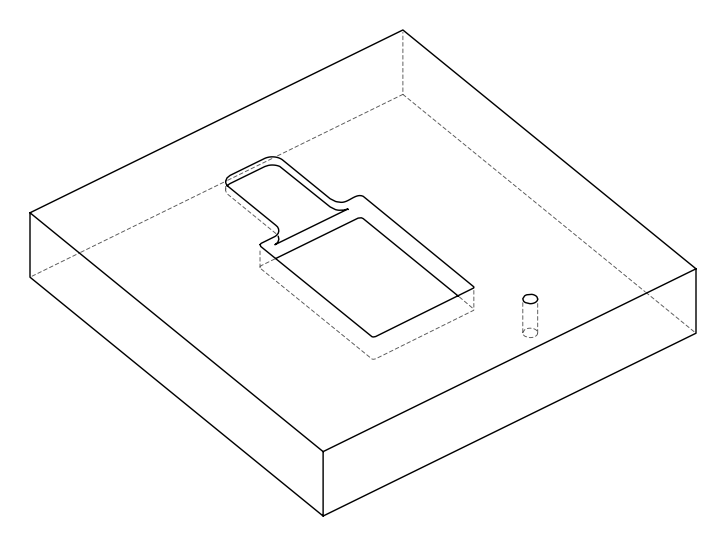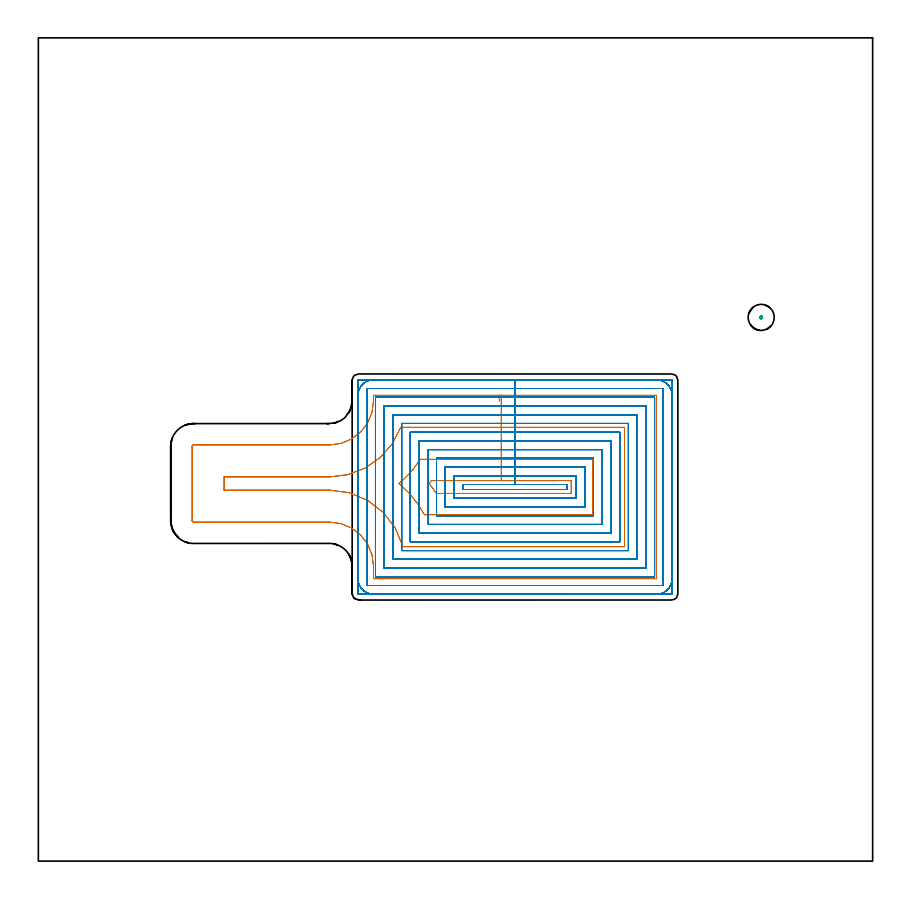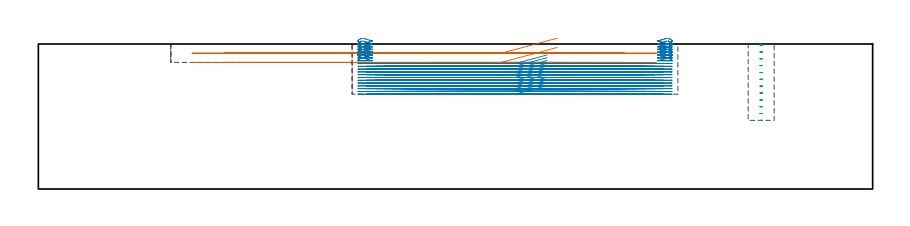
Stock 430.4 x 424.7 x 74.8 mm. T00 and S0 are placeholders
(PLAN: 3 operations, 2 tool changes, 114.3 min)
(1 MILL_OPEN_POCKET | POCKET_OPEN | UGT0201_105 | Follow Part, ap 5.5, ae 75% | 6.66 min | 240056 mm3)
(2 MILL_RECTANGULAR_POCKET | POCKET_RECTANGULAR_STRAIGHT | NXT0201_008 | Follow Part, ap 1.5, ae 75% | 107.32 min | 322097 mm3)
(3 MILL_BLIND_HOLE_FROM_SOLID_MATERIAL | STEP1POCKET | UGT0201_130 | Spiral | 0.33 min | 5590 mm3)
(TOOL UGT0201_105 | End Mill 22 mm | D22 FL25 Z2)
(TOOL NXT0201_008 | ENDMILL 6mm [2P460-0600-NA 1630] | D6 FL26 Z6)
(TOOL UGT0201_130 | Carbide End Mill 12.0 | D12 FL15 Z4)
(OP 1 MILL_OPEN_POCKET)
G17 G21 G94 G90
T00 M6
G54
G17 G0 G90 X267.74 Y196.3 S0 M3
G43 Z84.8 H0
Z77.8
G94 G1 X238.816 Z70.05 F250.
X202.733 F500.
G2 X201.524 Y194.8 R66.7
X205.36 Y189.7 R66.7
G1 X274.9
Y196.3
X238.816
Y207.3
X197.067
G2 X186.085 Y194.8 R55.7
X199.192 Y178.7 R55.7
G1 X285.9
Y207.3
X238.816
Y223.8
X186.965
G2 X150.2 Y198.2 R39.2
G1 X95.8
Y191.4
X150.2
G2 X188.103 Y162.2 R39.2
G1 X302.4
Y223.8
X238.816
Y240.3
X172.9
Y237.4
G2 X150.2 Y214.7 R22.7
G1 X80.
G3 X79.3 Y214. R0.7
G1 Y175.6
G3 X80. Y174.9 R0.7
G1 X150.2
G2 X172.9 Y152.2 R22.7
G1 Y145.7
X318.9
Y240.3
X238.816
X237.816
Y237.3 F250.
G0 X267.74 Y196.3 Z73.05
G1 X238.816 Z65.3
X202.733 F500.
G2 X201.524 Y194.8 R66.7
X205.36 Y189.7 R66.7
G1 X274.9
Y196.3
X238.816
Y207.3
X197.067
G2 X186.085 Y194.8 R55.7
X199.192 Y178.7 R55.7
G1 X285.9
Y207.3
X238.816
Y223.8
X186.965
G2 X150.2 Y198.2 R39.2
G1 X95.8
Y191.4
X150.2
G2 X188.103 Y162.2 R39.2
G1 X302.4
Y223.8
X238.816
Y240.3
X172.9
Y237.4
G2 X150.2 Y214.7 R22.7
G1 X80.
G3 X79.3 Y214. R0.7
G1 Y175.6
G3 X80. Y174.9 R0.7
G1 X150.2
G2 X172.9 Y152.2 R22.7
G1 Y145.7
X318.9
Y240.3
X238.816
X237.816
Y237.3 F250.
G0 Z84.8
M5
M2
(OP 2 MILL_RECTANGULAR_POCKET)
G17 G21 G94 G90
T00 M6
G54
G17 G0 G90 X324.877 Y140.39 S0 M3
G43 Z84.8 H1
Z77.8
G94 G1 X324.941 Y140.456 Z77.775 F250.
X325.006 Y140.533 Z77.748
X325.526 Y141.222 Z77.517
X325.75 Y141.555 Z77.41
X326.168 Y142.342 Z77.171
X326.496 Y143.17 Z76.932
X326.73 Y144.03 Z76.693
X326.795 Y144.426 Z76.586
X326.863 Y144.959 Z76.442
X326.87 Y145.084 Z76.408
X326.9 Y145.082 Z76.4
X326.87 Y145.084 Z76.392
X326.863 Y144.956 Z76.358
X326.795 Y144.426 Z76.215
X326.73 Y144.03 Z76.107
X326.496 Y143.17 Z75.868
X326.168 Y142.342 Z75.63
X325.75 Y141.555 Z75.391
X325.526 Y141.222 Z75.283
X325.006 Y140.533 Z75.052
X324.941 Y140.456 Z75.025
X324.431 Y139.921 Z74.827
X324.32 Y139.817 Z74.786
X323.695 Y139.297 Z74.569
X322.998 Y138.831 Z74.344
X322.654 Y138.626 Z74.236
X321.729 Y138.209 Z73.965
X320.966 Y137.964 Z73.75
X319.965 Y137.764 Z73.476
X319.566 Y137.73 Z73.369
X319.568 Y137.7 Z73.361
X326.6 F500.
G3 X326.9 Y138. R0.3
G1 Y145.082
G0 X324.88 Y140.392 Z76.361
G1 X324.941 Y140.456 Z76.337 F250.
X325.006 Y140.533 Z76.31
X325.533 Y141.233 Z76.076
X325.919 Y141.869 Z75.876
X326.223 Y142.489 Z75.691
X326.501 Y143.217 Z75.482
X326.626 Y143.614 Z75.371
X326.835 Y144.673 Z75.081
X326.87 Y145.088 Z74.97
X326.9 Y145.086 Z74.962
X326.87 Y145.088 Z74.954
X326.835 Y144.673 Z74.842
X326.626 Y143.614 Z74.553
X326.443 Y143.047 Z74.393
X326.138 Y142.302 Z74.177
X325.89 Y141.816 Z74.031
X325.526 Y141.222 Z73.845
X325.006 Y140.533 Z73.613
X324.941 Y140.456 Z73.586
X324.431 Y139.921 Z73.388
X324.32 Y139.817 Z73.348
X323.695 Y139.297 Z73.13
X322.998 Y138.831 Z72.905
X322.654 Y138.626 Z72.798
X321.793 Y138.233 Z72.544
X320.893 Y137.945 Z72.291
X319.965 Y137.764 Z72.038
X319.566 Y137.73 Z71.93
X319.568 Y137.7 Z71.922
X326.6 F500.
G3 X326.9 Y138. R0.3
G1 Y145.086
G0 X324.88 Y140.392 Z74.922
G1 X324.941 Y140.456 Z74.898 F250.
X325.006 Y140.533 Z74.871
X325.53 Y141.226 Z74.639
X325.915 Y141.86 Z74.44
X326.22 Y142.483 Z74.254
X326.495 Y143.199 Z74.049
X326.621 Y143.595 Z73.937
X326.835 Y144.673 Z73.643
X326.87 Y145.088 Z73.531
X326.9 Y145.086 Z73.523
X326.87 Y145.088 Z73.515
X326.835 Y144.673 Z73.403
X326.621 Y143.595 Z73.109
X326.445 Y143.053 Z72.956
X326.142 Y142.309 Z72.741
X325.894 Y141.822 Z72.594
X325.53 Y141.226 Z72.407
X325.006 Y140.533 Z72.174
X324.941 Y140.456 Z72.148
X324.431 Y139.921 Z71.949
X324.32 Y139.817 Z71.909
X323.695 Y139.297 Z71.691
X322.998 Y138.831 Z71.466
X322.654 Y138.626 Z71.359
X321.793 Y138.233 Z71.105
X320.893 Y137.945 Z70.852
X319.965 Y137.764 Z70.599
X319.566 Y137.73 Z70.491
X319.568 Y137.7 Z70.483
X326.6 F500.
G3 X326.9 Y138. R0.3
G1 Y145.086
G0 X324.807 Y140.316 Z73.483
G1 X324.942 Y140.457 Z73.431 F250.
X325.002 Y140.528 Z73.406
X325.53 Y141.227 Z73.171
X325.754 Y141.56 Z73.064
X326.243 Y142.509 Z72.778
X326.602 Y143.515 Z72.492
X326.825 Y144.559 Z72.205
X326.87 Y145.033 Z72.078
X326.9 Y145.03 Z72.07
X326.87 Y145.033 Z72.062
X326.825 Y144.559 Z71.934
X326.602 Y143.515 Z71.648
X326.243 Y142.509 Z71.362
X325.754 Y141.56 Z71.076
X325.53 Y141.227 Z70.968
X325.002 Y140.528 Z70.734
X324.942 Y140.457 Z70.709
X324.425 Y139.915 Z70.508
X324.32 Y139.817 Z70.47
X323.693 Y139.297 Z70.252
X323.208 Y138.971 Z70.095
X323. Y138.832 Z70.028
X322.656 Y138.627 Z69.92
X321.898 Y138.275 Z69.697
X321.108 Y138.003 Z69.473
X320.294 Y137.815 Z69.249
X319.566 Y137.73 Z69.052
X319.568 Y137.7 Z69.044
X326.6 F500.
G3 X326.9 Y138. R0.3
G1 Y145.03
G0 X324.807 Y140.316 Z72.044
G1 X324.942 Y140.457 Z71.992 F250.
X325.002 Y140.528 Z71.967
X325.53 Y141.227 Z71.733
X325.754 Y141.56 Z71.625
X326.242 Y142.507 Z71.339
X326.601 Y143.511 Z71.054
X326.825 Y144.553 Z70.768
X326.87 Y145.033 Z70.639
X326.9 Y145.03 Z70.631
X326.87 Y145.033 Z70.623
X326.825 Y144.553 Z70.494
X326.601 Y143.511 Z70.208
X326.242 Y142.507 Z69.923
X325.754 Y141.56 Z69.637
X325.53 Y141.227 Z69.53
X325.002 Y140.528 Z69.295
X324.942 Y140.457 Z69.27
X324.425 Y139.915 Z69.069
X324.32 Y139.817 Z69.031
X323.693 Y139.297 Z68.813
X323. Y138.832 Z68.589
X322.656 Y138.627 Z68.482
X321.899 Y138.275 Z68.258
X321.11 Y138.004 Z68.034
X320.297 Y137.815 Z67.811
X319.566 Y137.73 Z67.614
X319.568 Y137.7 Z67.605
X326.6 F500.
G3 X326.9 Y138. R0.3
G1 Y145.03
G0 X324.808 Y140.316 Z70.605
G1 X324.941 Y140.456 Z70.554 F250.
X325.006 Y140.533 Z70.527
X325.526 Y141.221 Z70.296
X325.75 Y141.554 Z70.188
X326.251 Y142.528 Z69.895
X326.615 Y143.561 Z69.601
X326.836 Y144.633 Z69.308
X326.87 Y145.033 Z69.2
X326.9 Y145.031 Z69.192
X326.87 Y145.033 Z69.184
X326.836 Y144.633 Z69.077
X326.615 Y143.561 Z68.783
X326.251 Y142.528 Z68.49
X325.75 Y141.554 Z68.197
X325.526 Y141.221 Z68.089
X325.006 Y140.533 Z67.858
X324.941 Y140.456 Z67.831
X324.431 Y139.921 Z67.633
X324.32 Y139.817 Z67.592
X323.695 Y139.297 Z67.374
X322.998 Y138.831 Z67.149
X322.654 Y138.626 Z67.042
X321.793 Y138.233 Z66.789
X320.893 Y137.945 Z66.535
X319.965 Y137.764 Z66.282
X319.566 Y137.73 Z66.175
X319.568 Y137.7 Z66.167
X326.6 F500.
G3 X326.9 Y138. R0.3
G1 Y145.031
G0 Z84.8
X324.235 Y246.254
Z77.8
G1 X324.023 Y246.455 Z77.721 F250.
X323.703 Y246.697 Z77.614
X322.904 Y247.225 Z77.357
X322.175 Y247.598 Z77.138
X321.923 Y247.699 Z77.065
X321.541 Y247.852 Z76.955
X320.786 Y248.073 Z76.744
X320.014 Y248.223 Z76.533
X319.533 Y248.27 Z76.404
X319.536 Y248.3 Z76.396
X319.533 Y248.27 Z76.388
X320.014 Y248.223 Z76.258
X320.786 Y248.073 Z76.048
X321.541 Y247.852 Z75.837
X321.923 Y247.699 Z75.727
X322.175 Y247.598 Z75.654
X322.988 Y247.176 Z75.408
X323.703 Y246.697 Z75.178
X324.023 Y246.455 Z75.07
X324.742 Y245.773 Z74.805
X325.373 Y245.008 Z74.539
X325.904 Y244.172 Z74.273
X326.329 Y243.276 Z74.008
X326.641 Y242.336 Z73.742
X326.836 Y241.364 Z73.477
X326.87 Y240.964 Z73.369
X326.9 Y240.966 Z73.361
Y248. F500.
G3 X326.6 Y248.3 R0.3
G1 X319.536
G0 X324.236 Y246.253 Z76.361
G1 X324.023 Y246.455 Z76.282 F250.
X323.703 Y246.697 Z76.175
X322.988 Y247.176 Z75.944
X322.904 Y247.225 Z75.918
X322.42 Y247.482 Z75.771
X322.048 Y247.659 Z75.661
X321.014 Y248.014 Z75.368
X319.943 Y248.234 Z75.075
X319.533 Y248.27 Z74.965
X319.536 Y248.3 Z74.957
X319.533 Y248.27 Z74.949
X319.943 Y248.234 Z74.838
X321.014 Y248.014 Z74.546
X322.048 Y247.659 Z74.253
X322.42 Y247.482 Z74.142
X322.904 Y247.225 Z73.996
X322.988 Y247.176 Z73.969
X323.703 Y246.697 Z73.739
X324.023 Y246.455 Z73.631
X324.732 Y245.784 Z73.37
X325.355 Y245.032 Z73.108
X325.883 Y244.21 Z72.846
X326.307 Y243.331 Z72.585
X326.622 Y242.407 Z72.323
X326.823 Y241.451 Z72.061
X326.87 Y240.964 Z71.93
X326.9 Y240.966 Z71.922
Y248. F500.
G3 X326.6 Y248.3 R0.3
G1 X319.536
G0 X324.243 Y246.262 Z74.922
G1 X324.023 Y246.455 Z74.844 F250.
X323.703 Y246.697 Z74.736
X322.988 Y247.176 Z74.506
X322.904 Y247.225 Z74.479
X322.42 Y247.482 Z74.333
X322.048 Y247.659 Z74.222
X321.014 Y248.014 Z73.929
X319.943 Y248.234 Z73.636
X319.533 Y248.27 Z73.526
X319.536 Y248.3 Z73.518
X319.533 Y248.27 Z73.51
X319.943 Y248.234 Z73.4
X321.014 Y248.014 Z73.107
X322.048 Y247.659 Z72.814
X322.42 Y247.482 Z72.704
X322.904 Y247.225 Z72.557
X322.988 Y247.176 Z72.531
X323.703 Y246.697 Z72.3
X324.023 Y246.455 Z72.193
X324.278 Y246.232 Z72.102
X324.561 Y245.947 Z71.994
X324.844 Y245.662 Z71.887
X325.44 Y244.914 Z71.63
X325.943 Y244.101 Z71.374
X326.346 Y243.234 Z71.118
X326.644 Y242.325 Z70.862
X326.836 Y241.364 Z70.599
X326.87 Y240.964 Z70.491
X326.9 Y240.966 Z70.483
Y248. F500.
G3 X326.6 Y248.3 R0.3
G1 X319.536
G0 X324.236 Y246.253 Z73.483
G1 X324.023 Y246.455 Z73.405 F250.
X323.703 Y246.697 Z73.297
X322.988 Y247.176 Z73.066
X322.909 Y247.222 Z73.042
X322.403 Y247.49 Z72.889
X322.031 Y247.666 Z72.778
X321.005 Y248.017 Z72.488
X319.943 Y248.234 Z72.197
X319.533 Y248.27 Z72.087
X319.536 Y248.3 Z72.079
X319.533 Y248.27 Z72.071
X319.943 Y248.234 Z71.961
X321.005 Y248.017 Z71.67
X322.031 Y247.666 Z71.38
X322.419 Y247.482 Z71.265
X322.909 Y247.222 Z71.116
X322.988 Y247.176 Z71.092
X323.703 Y246.697 Z70.861
X324.023 Y246.455 Z70.754
X324.738 Y245.777 Z70.489
X325.366 Y245.017 Z70.225
X325.896 Y244.186 Z69.961
X326.321 Y243.297 Z69.697
X326.634 Y242.363 Z69.433
X326.831 Y241.397 Z69.169
X326.87 Y240.964 Z69.052
X326.9 Y240.966 Z69.044
Y248. F500.
G3 X326.6 Y248.3 R0.3
G1 X319.536
G0 X324.239 Y246.255 Z72.044
G1 X323.941 Y246.517 Z71.938 F250.
X323.703 Y246.697 Z71.858
X322.909 Y247.222 Z71.603
X322.403 Y247.49 Z71.45
X322.031 Y247.666 Z71.339
X321.005 Y248.017 Z71.049
X319.943 Y248.234 Z70.758
X319.533 Y248.27 Z70.648
X319.536 Y248.3 Z70.64
X319.533 Y248.27 Z70.632
X319.943 Y248.234 Z70.522
X321.005 Y248.017 Z70.231
X322.031 Y247.666 Z69.941
X322.419 Y247.482 Z69.826
X322.909 Y247.222 Z69.677
X322.988 Y247.176 Z69.653
X323.29 Y246.974 Z69.555
X323.703 Y246.697 Z69.422
X323.941 Y246.517 Z69.342
X324.467 Y246.054 Z69.154
X325.199 Y245.239 Z68.861
X325.813 Y244.332 Z68.567
X326.299 Y243.351 Z68.274
X326.647 Y242.313 Z67.981
X326.836 Y241.364 Z67.721
X326.87 Y240.964 Z67.614
X326.9 Y240.966 Z67.605
Y248. F500.
G3 X326.6 Y248.3 R0.3
G1 X319.536
G0 X324.235 Y246.251 Z70.605
G1 X324.023 Y246.455 Z70.526 F250.
X323.703 Y246.697 Z70.419
X322.988 Y247.176 Z70.188
X322.904 Y247.225 Z70.162
X322.42 Y247.482 Z70.016
X322.048 Y247.659 Z69.905
X321.014 Y248.014 Z69.612
X319.943 Y248.234 Z69.319
X319.533 Y248.27 Z69.209
X319.536 Y248.3 Z69.201
X319.533 Y248.27 Z69.193
X319.943 Y248.234 Z69.083
X321.014 Y248.014 Z68.79
X322.048 Y247.659 Z68.497
X322.42 Y247.482 Z68.386
X322.904 Y247.225 Z68.24
X322.988 Y247.176 Z68.214
X323.703 Y246.697 Z67.983
X324.023 Y246.455 Z67.876
X324.818 Y245.691 Z67.58
X325.501 Y244.826 Z67.285
X326.06 Y243.875 Z66.989
X326.484 Y242.857 Z66.694
X326.766 Y241.791 Z66.398
X326.87 Y240.964 Z66.175
X326.9 Y240.966 Z66.167
Y248. F500.
G3 X326.6 Y248.3 R0.3
G1 X319.536
G0 Z84.8
X166.991 Y245.67
Z77.8
G1 X166.706 Y245.356 Z77.686 F250.
X166.452 Y245.045 Z77.579
X165.931 Y244.236 Z77.321
X165.509 Y243.372 Z77.063
X165.193 Y242.464 Z76.806
X164.988 Y241.524 Z76.548
X164.93 Y240.964 Z76.397
X164.9 Y240.966 Z76.389
X164.93 Y240.964 Z76.381
X164.988 Y241.524 Z76.23
X165.193 Y242.464 Z75.972
X165.509 Y243.372 Z75.715
X165.931 Y244.236 Z75.457
X166.452 Y245.045 Z75.199
X166.706 Y245.356 Z75.092
X167.305 Y246.016 Z74.853
X167.987 Y246.61 Z74.611
X168.306 Y246.856 Z74.503
X169.122 Y247.355 Z74.246
X169.991 Y247.755 Z73.99
X170.902 Y248.05 Z73.733
X171.84 Y248.235 Z73.477
X172.242 Y248.27 Z73.369
X172.239 Y248.3 Z73.361
X165.2 F500.
G3 X164.9 Y248. R0.3
G1 Y240.966
G0 X166.99 Y245.669 Z76.361
G1 X166.706 Y245.356 Z76.248 F250.
X166.452 Y245.045 Z76.14
X165.965 Y244.297 Z75.901
X165.563 Y243.499 Z75.662
X165.252 Y242.663 Z75.423
X165.053 Y241.884 Z75.207
X164.964 Y241.364 Z75.066
X164.93 Y240.964 Z74.958
X164.9 Y240.966 Z74.95
X164.93 Y240.964 Z74.942
X164.964 Y241.364 Z74.835
X165.053 Y241.884 Z74.693
X165.252 Y242.663 Z74.478
X165.563 Y243.499 Z74.239
X165.965 Y244.297 Z73.999
X166.452 Y245.045 Z73.76
X166.706 Y245.356 Z73.653
X167.305 Y246.016 Z73.414
X167.987 Y246.61 Z73.172
X168.306 Y246.856 Z73.064
X169.122 Y247.355 Z72.807
X169.991 Y247.755 Z72.551
X170.902 Y248.05 Z72.295
X171.84 Y248.235 Z72.038
X172.242 Y248.27 Z71.93
X172.239 Y248.3 Z71.922
X165.2 F500.
G3 X164.9 Y248. R0.3
G1 Y240.966
G0 X166.991 Y245.67 Z74.922
G1 X166.706 Y245.356 Z74.809 F250.
X166.452 Y245.045 Z74.701
X165.944 Y244.259 Z74.45
X165.529 Y243.42 Z74.2
X165.215 Y242.539 Z73.949
X165.005 Y241.627 Z73.698
X164.93 Y240.964 Z73.519
X164.9 Y240.966 Z73.511
X164.93 Y240.964 Z73.503
X165.005 Y241.627 Z73.324
X165.215 Y242.539 Z73.074
X165.529 Y243.42 Z72.823
X165.944 Y244.259 Z72.572
X166.452 Y245.045 Z72.321
X166.706 Y245.356 Z72.214
X167.076 Y245.764 Z72.066
X167.306 Y246.016 Z71.975
X167.982 Y246.606 Z71.734
X168.301 Y246.853 Z71.626
X169.118 Y247.353 Z71.37
X169.988 Y247.754 Z71.113
X170.9 Y248.049 Z70.856
X171.84 Y248.235 Z70.599
X172.242 Y248.27 Z70.491
X172.239 Y248.3 Z70.483
X165.2 F500.
G3 X164.9 Y248. R0.3
G1 Y240.966
G0 X166.99 Y245.669 Z73.483
G1 X166.705 Y245.356 Z73.37 F250.
X166.452 Y245.044 Z73.262
X165.931 Y244.236 Z73.004
X165.509 Y243.371 Z72.747
X165.193 Y242.463 Z72.489
X164.988 Y241.523 Z72.231
X164.93 Y240.964 Z72.081
X164.9 Y240.966 Z72.073
X164.93 Y240.964 Z72.064
X164.988 Y241.523 Z71.914
X165.193 Y242.463 Z71.656
X165.509 Y243.371 Z71.398
X165.931 Y244.236 Z71.141
X166.452 Y245.044 Z70.883
X166.705 Y245.356 Z70.775
X167.307 Y246.017 Z70.536
X167.567 Y246.245 Z70.443
X167.982 Y246.606 Z70.296
X168.301 Y246.853 Z70.188
X168.919 Y247.243 Z69.992
X169.278 Y247.425 Z69.884
X169.638 Y247.607 Z69.776
X170.351 Y247.886 Z69.571
X171.087 Y248.096 Z69.366
X171.84 Y248.235 Z69.16
X172.242 Y248.27 Z69.052
X172.239 Y248.3 Z69.044
X165.2 F500.
G3 X164.9 Y248. R0.3
G1 Y240.966
G0 X166.99 Y245.669 Z72.044
G1 X166.705 Y245.356 Z71.931 F250.
X166.452 Y245.044 Z71.823
X165.911 Y244.201 Z71.555
X165.478 Y243.297 Z71.286
X165.161 Y242.347 Z71.018
X164.964 Y241.364 Z70.749
X164.93 Y240.964 Z70.642
X164.9 Y240.966 Z70.634
X164.93 Y240.964 Z70.626
X164.964 Y241.364 Z70.518
X165.161 Y242.347 Z70.249
X165.478 Y243.297 Z69.981
X165.911 Y244.201 Z69.712
X166.452 Y245.044 Z69.444
X166.705 Y245.356 Z69.336
X167.307 Y246.017 Z69.097
X167.982 Y246.606 Z68.857
X168.301 Y246.853 Z68.749
X168.972 Y247.273 Z68.537
X169.68 Y247.626 Z68.324
X170.434 Y247.913 Z68.108
X171.13 Y248.105 Z67.915
X171.84 Y248.235 Z67.722
X172.242 Y248.27 Z67.614
X172.239 Y248.3 Z67.605
X165.2 F500.
G3 X164.9 Y248. R0.3
G1 Y240.966
G0 X166.991 Y245.67 Z70.605
G1 X166.706 Y245.356 Z70.492 F250.
X166.452 Y245.045 Z70.384
X165.911 Y244.201 Z70.116
X165.479 Y243.297 Z69.847
X165.161 Y242.347 Z69.579
X164.964 Y241.364 Z69.31
X164.93 Y240.964 Z69.203
X164.9 Y240.966 Z69.195
X164.93 Y240.964 Z69.186
X164.964 Y241.364 Z69.079
X165.161 Y242.347 Z68.81
X165.479 Y243.297 Z68.542
X165.911 Y244.201 Z68.273
X166.452 Y245.045 Z68.005
X166.706 Y245.356 Z67.897
X167.305 Y246.016 Z67.658
X167.987 Y246.61 Z67.416
X168.306 Y246.856 Z67.308
X169.122 Y247.355 Z67.052
X169.991 Y247.755 Z66.795
X170.902 Y248.05 Z66.539
X171.84 Y248.235 Z66.283
X172.242 Y248.27 Z66.175
X172.239 Y248.3 Z66.167
X165.2 F500.
G3 X164.9 Y248. R0.3
G1 Y240.966
G0 Z84.8
X167.524 Y139.782
Z77.8
G1 X167.76 Y139.564 Z77.714 F250.
X168.676 Y138.905 Z77.411
X169.674 Y138.378 Z77.109
X170.736 Y137.996 Z76.807
X171.841 Y137.765 Z76.504
X172.242 Y137.73 Z76.396
X172.239 Y137.7 Z76.388
X172.242 Y137.73 Z76.38
X171.841 Y137.765 Z76.272
X170.736 Y137.996 Z75.97
X169.674 Y138.378 Z75.668
X168.676 Y138.905 Z75.365
X167.76 Y139.564 Z75.063
X167.336 Y139.957 Z74.908
X166.728 Y140.613 Z74.668
X166.473 Y140.924 Z74.561
X165.869 Y141.871 Z74.26
X165.403 Y142.892 Z73.959
X165.083 Y143.969 Z73.658
X164.959 Y144.698 Z73.46
X164.93 Y145.035 Z73.369
X164.9 Y145.032 Z73.361
Y138. F500.
G3 X165.2 Y137.7 R0.3
G1 X172.239
G0 X167.524 Y139.777 Z76.361
G1 X167.627 Y139.678 Z76.323 F250.
X168.369 Y139.105 Z76.071
X169.173 Y138.62 Z75.82
X170.027 Y138.233 Z75.569
X170.92 Y137.946 Z75.317
X171.841 Y137.765 Z75.066
X172.242 Y137.73 Z74.958
X172.239 Y137.7 Z74.95
X172.242 Y137.73 Z74.942
X171.841 Y137.765 Z74.834
X170.92 Y137.946 Z74.583
X170.027 Y138.233 Z74.331
X169.173 Y138.62 Z74.08
X168.369 Y139.105 Z73.828
X167.627 Y139.678 Z73.577
X167.336 Y139.957 Z73.469
X166.728 Y140.613 Z73.229
X166.473 Y140.924 Z73.122
X165.923 Y141.773 Z72.851
X165.485 Y142.684 Z72.58
X165.163 Y143.643 Z72.309
X164.964 Y144.635 Z72.038
X164.93 Y145.035 Z71.93
X164.9 Y145.032 Z71.922
Y138. F500.
G3 X165.2 Y137.7 R0.3
G1 X172.239
G0 X167.524 Y139.777 Z74.922
G1 X167.627 Y139.678 Z74.884 F250.
X168.369 Y139.105 Z74.632
X169.173 Y138.62 Z74.381
X170.027 Y138.233 Z74.13
X170.92 Y137.946 Z73.878
X171.841 Y137.765 Z73.627
X172.242 Y137.73 Z73.519
X172.239 Y137.7 Z73.511
X172.242 Y137.73 Z73.503
X171.841 Y137.765 Z73.395
X170.92 Y137.946 Z73.144
X170.027 Y138.233 Z72.892
X169.173 Y138.62 Z72.641
X168.369 Y139.105 Z72.39
X167.627 Y139.678 Z72.138
X167.336 Y139.957 Z72.03
X166.728 Y140.613 Z71.791
X166.473 Y140.924 Z71.683
X165.923 Y141.773 Z71.412
X165.485 Y142.684 Z71.141
X165.163 Y143.643 Z70.87
X164.964 Y144.635 Z70.599
X164.93 Y145.035 Z70.491
X164.9 Y145.032 Z70.483
Y138. F500.
G3 X165.2 Y137.7 R0.3
G1 X172.239
G0 X167.522 Y139.779 Z73.483
G1 X167.627 Y139.678 Z73.444 F250.
X168.502 Y139.016 Z73.15
X169.458 Y138.478 Z72.856
X170.478 Y138.074 Z72.562
X171.544 Y137.811 Z72.268
X172.242 Y137.73 Z72.08
X172.239 Y137.7 Z72.072
X172.242 Y137.73 Z72.064
X171.544 Y137.811 Z71.876
X170.478 Y138.074 Z71.581
X169.458 Y138.478 Z71.287
X168.502 Y139.016 Z70.993
X167.627 Y139.678 Z70.699
X167.337 Y139.957 Z70.592
X166.727 Y140.613 Z70.352
X166.473 Y140.924 Z70.244
X165.932 Y141.757 Z69.978
X165.499 Y142.65 Z69.712
X165.178 Y143.589 Z69.446
X164.975 Y144.561 Z69.18
X164.93 Y145.035 Z69.052
X164.9 Y145.032 Z69.044
Y138. F500.
G3 X165.2 Y137.7 R0.3
G1 X172.239
G0 X167.522 Y139.779 Z72.044
G1 X167.627 Y139.678 Z72.005 F250.
X168.493 Y139.022 Z71.714
X169.439 Y138.487 Z71.423
X170.448 Y138.084 Z71.132
X171.501 Y137.819 Z70.841
X172.242 Y137.73 Z70.641
X172.239 Y137.7 Z70.633
X172.242 Y137.73 Z70.625
X171.501 Y137.819 Z70.425
X170.448 Y138.084 Z70.134
X169.439 Y138.487 Z69.843
X168.493 Y139.022 Z69.552
X167.627 Y139.678 Z69.26
X167.337 Y139.957 Z69.153
X166.727 Y140.613 Z68.913
X166.473 Y140.924 Z68.805
X165.932 Y141.757 Z68.539
X165.499 Y142.65 Z68.273
X165.178 Y143.589 Z68.007
X164.975 Y144.561 Z67.741
X164.93 Y145.035 Z67.614
X164.9 Y145.032 Z67.605
Y138. F500.
G3 X165.2 Y137.7 R0.3
G1 X172.239
G0 X167.524 Y139.777 Z70.605
G1 X167.627 Y139.678 Z70.567 F250.
X168.369 Y139.105 Z70.316
X169.173 Y138.62 Z70.064
X170.027 Y138.233 Z69.813
X170.92 Y137.946 Z69.562
X171.841 Y137.765 Z69.31
X172.242 Y137.73 Z69.202
X172.239 Y137.7 Z69.194
X172.242 Y137.73 Z69.186
X171.841 Y137.765 Z69.078
X170.92 Y137.946 Z68.827
X170.027 Y138.233 Z68.576
X169.173 Y138.62 Z68.324
X168.369 Y139.105 Z68.073
X167.627 Y139.678 Z67.822
X167.336 Y139.957 Z67.714
X166.728 Y140.613 Z67.474
X166.473 Y140.924 Z67.366
X165.923 Y141.773 Z67.095
X165.485 Y142.684 Z66.824
X165.163 Y143.643 Z66.553
X164.964 Y144.635 Z66.282
X164.93 Y145.035 Z66.175
X164.9 Y145.032 Z66.167
Y138. F500.
G3 X165.2 Y137.7 R0.3
G1 X172.239
G0 X262.466 Y194.3 Z69.167
G1 X245.9 Z64.728 F250.
X218.9 F500.
Y191.7
X272.9
Y194.3
X245.9
Y198.8
X214.4
Y187.2
X277.4
Y198.8
X245.9
Y203.3
X209.9
Y182.7
X281.9
Y203.3
X245.9
Y207.8
X205.4
Y178.2
X286.4
Y207.8
X245.9
Y212.3
X200.9
Y173.7
X290.9
Y212.3
X245.9
Y216.8
X196.4
Y169.2
X295.4
Y216.8
X245.9
Y221.3
X191.9
Y164.7
X299.9
Y221.3
X245.9
Y225.8
X187.4
Y160.2
X304.4
Y225.8
X245.9
Y230.3
X182.9
Y155.7
X308.9
Y230.3
X245.9
Y234.8
X178.4
Y151.2
X313.4
Y234.8
X245.9
Y239.3
X173.9
Y146.7
X317.9
Y239.3
X245.9
Y243.8
X169.4
Y142.2
X322.4
Y243.8
X245.9
Y248.3
X165.2
G3 X164.9 Y248. R0.3
G1 Y138.
G3 X165.2 Y137.7 R0.3
G1 X326.6
G3 X326.9 Y138. R0.3
G1 Y248.
G3 X326.6 Y248.3 R0.3
G1 X245.9
X244.9
G0 X262.466 Y194.3 Z67.728
G1 X245.9 Z63.289 F250.
X218.9 F500.
Y191.7
X272.9
Y194.3
X245.9
Y198.8
X214.4
Y187.2
X277.4
Y198.8
X245.9
Y203.3
X209.9
Y182.7
X281.9
Y203.3
X245.9
Y207.8
X205.4
Y178.2
X286.4
Y207.8
X245.9
Y212.3
X200.9
Y173.7
X290.9
Y212.3
X245.9
Y216.8
X196.4
Y169.2
X295.4
Y216.8
X245.9
Y221.3
X191.9
Y164.7
X299.9
Y221.3
X245.9
Y225.8
X187.4
Y160.2
X304.4
Y225.8
X245.9
Y230.3
X182.9
Y155.7
X308.9
Y230.3
X245.9
Y234.8
X178.4
Y151.2
X313.4
Y234.8
X245.9
Y239.3
X173.9
Y146.7
X317.9
Y239.3
X245.9
Y243.8
X169.4
Y142.2
X322.4
Y243.8
X245.9
Y248.3
X165.2
G3 X164.9 Y248. R0.3
G1 Y138.
G3 X165.2 Y137.7 R0.3
G1 X326.6
G3 X326.9 Y138. R0.3
G1 Y248.
G3 X326.6 Y248.3 R0.3
G1 X245.9
X244.9
G0 X262.466 Y194.3 Z66.289
G1 X245.9 Z61.85 F250.
X218.9 F500.
Y191.7
X272.9
Y194.3
X245.9
Y198.8
X214.4
Y187.2
X277.4
Y198.8
X245.9
Y203.3
X209.9
Y182.7
X281.9
Y203.3
X245.9
Y207.8
X205.4
Y178.2
X286.4
Y207.8
X245.9
Y212.3
X200.9
Y173.7
X290.9
Y212.3
X245.9
Y216.8
X196.4
Y169.2
X295.4
Y216.8
X245.9
Y221.3
X191.9
Y164.7
X299.9
Y221.3
X245.9
Y225.8
X187.4
Y160.2
X304.4
Y225.8
X245.9
Y230.3
X182.9
Y155.7
X308.9
Y230.3
X245.9
Y234.8
X178.4
Y151.2
X313.4
Y234.8
X245.9
Y239.3
X173.9
Y146.7
X317.9
Y239.3
X245.9
Y243.8
X169.4
Y142.2
X322.4
Y243.8
X245.9
Y248.3
X165.2
G3 X164.9 Y248. R0.3
G1 Y138.
G3 X165.2 Y137.7 R0.3
G1 X326.6
G3 X326.9 Y138. R0.3
G1 Y248.
G3 X326.6 Y248.3 R0.3
G1 X245.9
X244.9
G0 X262.466 Y194.3 Z64.85
G1 X245.9 Z60.411 F250.
X218.9 F500.
Y191.7
X272.9
Y194.3
X245.9
Y198.8
X214.4
Y187.2
X277.4
Y198.8
X245.9
Y203.3
X209.9
Y182.7
X281.9
Y203.3
X245.9
Y207.8
X205.4
Y178.2
X286.4
Y207.8
X245.9
Y212.3
X200.9
Y173.7
X290.9
Y212.3
X245.9
Y216.8
X196.4
Y169.2
X295.4
Y216.8
X245.9
Y221.3
X191.9
Y164.7
X299.9
Y221.3
X245.9
Y225.8
X187.4
Y160.2
X304.4
Y225.8
X245.9
Y230.3
X182.9
Y155.7
X308.9
Y230.3
X245.9
Y234.8
X178.4
Y151.2
X313.4
Y234.8
X245.9
Y239.3
X173.9
Y146.7
X317.9
Y239.3
X245.9
Y243.8
X169.4
Y142.2
X322.4
Y243.8
X245.9
Y248.3
X165.2
G3 X164.9 Y248. R0.3
G1 Y138.
G3 X165.2 Y137.7 R0.3
G1 X326.6
G3 X326.9 Y138. R0.3
G1 Y248.
G3 X326.6 Y248.3 R0.3
G1 X245.9
X244.9
G0 X262.466 Y194.3 Z63.411
G1 X245.9 Z58.972 F250.
X218.9 F500.
Y191.7
X272.9
Y194.3
X245.9
Y198.8
X214.4
Y187.2
X277.4
Y198.8
X245.9
Y203.3
X209.9
Y182.7
X281.9
Y203.3
X245.9
Y207.8
X205.4
Y178.2
X286.4
Y207.8
X245.9
Y212.3
X200.9
Y173.7
X290.9
Y212.3
X245.9
Y216.8
X196.4
Y169.2
X295.4
Y216.8
X245.9
Y221.3
X191.9
Y164.7
X299.9
Y221.3
X245.9
Y225.8
X187.4
Y160.2
X304.4
Y225.8
X245.9
Y230.3
X182.9
Y155.7
X308.9
Y230.3
X245.9
Y234.8
X178.4
Y151.2
X313.4
Y234.8
X245.9
Y239.3
X173.9
Y146.7
X317.9
Y239.3
X245.9
Y243.8
X169.4
Y142.2
X322.4
Y243.8
X245.9
Y248.3
X165.2
G3 X164.9 Y248. R0.3
G1 Y138.
G3 X165.2 Y137.7 R0.3
G1 X326.6
G3 X326.9 Y138. R0.3
G1 Y248.
G3 X326.6 Y248.3 R0.3
G1 X245.9
X244.9
G0 X262.466 Y194.3 Z61.972
G1 X245.9 Z57.533 F250.
X218.9 F500.
Y191.7
X272.9
Y194.3
X245.9
Y198.8
X214.4
Y187.2
X277.4
Y198.8
X245.9
Y203.3
X209.9
Y182.7
X281.9
Y203.3
X245.9
Y207.8
X205.4
Y178.2
X286.4
Y207.8
X245.9
Y212.3
X200.9
Y173.7
X290.9
Y212.3
X245.9
Y216.8
X196.4
Y169.2
X295.4
Y216.8
X245.9
Y221.3
X191.9
Y164.7
X299.9
Y221.3
X245.9
Y225.8
X187.4
Y160.2
X304.4
Y225.8
X245.9
Y230.3
X182.9
Y155.7
X308.9
Y230.3
X245.9
Y234.8
X178.4
Y151.2
X313.4
Y234.8
X245.9
Y239.3
X173.9
Y146.7
X317.9
Y239.3
X245.9
Y243.8
X169.4
Y142.2
X322.4
Y243.8
X245.9
Y248.3
X165.2
G3 X164.9 Y248. R0.3
G1 Y138.
G3 X165.2 Y137.7 R0.3
G1 X326.6
G3 X326.9 Y138. R0.3
G1 Y248.
G3 X326.6 Y248.3 R0.3
G1 X245.9
X244.9
G0 X262.466 Y194.3 Z60.533
G1 X245.9 Z56.094 F250.
X218.9 F500.
Y191.7
X272.9
Y194.3
X245.9
Y198.8
X214.4
Y187.2
X277.4
Y198.8
X245.9
Y203.3
X209.9
Y182.7
X281.9
Y203.3
X245.9
Y207.8
X205.4
Y178.2
X286.4
Y207.8
X245.9
Y212.3
X200.9
Y173.7
X290.9
Y212.3
X245.9
Y216.8
X196.4
Y169.2
X295.4
Y216.8
X245.9
Y221.3
X191.9
Y164.7
X299.9
Y221.3
X245.9
Y225.8
X187.4
Y160.2
X304.4
Y225.8
X245.9
Y230.3
X182.9
Y155.7
X308.9
Y230.3
X245.9
Y234.8
X178.4
Y151.2
X313.4
Y234.8
X245.9
Y239.3
X173.9
Y146.7
X317.9
Y239.3
X245.9
Y243.8
X169.4
Y142.2
X322.4
Y243.8
X245.9
Y248.3
X165.2
G3 X164.9 Y248. R0.3
G1 Y138.
G3 X165.2 Y137.7 R0.3
G1 X326.6
G3 X326.9 Y138. R0.3
G1 Y248.
G3 X326.6 Y248.3 R0.3
G1 X245.9
X244.9
G0 X262.466 Y194.3 Z59.094
G1 X245.9 Z54.656 F250.
X218.9 F500.
Y191.7
X272.9
Y194.3
X245.9
Y198.8
X214.4
Y187.2
X277.4
Y198.8
X245.9
Y203.3
X209.9
Y182.7
X281.9
Y203.3
X245.9
Y207.8
X205.4
Y178.2
X286.4
Y207.8
X245.9
Y212.3
X200.9
Y173.7
X290.9
Y212.3
X245.9
Y216.8
X196.4
Y169.2
X295.4
Y216.8
X245.9
Y221.3
X191.9
Y164.7
X299.9
Y221.3
X245.9
Y225.8
X187.4
Y160.2
X304.4
Y225.8
X245.9
Y230.3
X182.9
Y155.7
X308.9
Y230.3
X245.9
Y234.8
X178.4
Y151.2
X313.4
Y234.8
X245.9
Y239.3
X173.9
Y146.7
X317.9
Y239.3
X245.9
Y243.8
X169.4
Y142.2
X322.4
Y243.8
X245.9
Y248.3
X165.2
G3 X164.9 Y248. R0.3
G1 Y138.
G3 X165.2 Y137.7 R0.3
G1 X326.6
G3 X326.9 Y138. R0.3
G1 Y248.
G3 X326.6 Y248.3 R0.3
G1 X245.9
X244.9
G0 X262.466 Y194.3 Z57.656
G1 X245.9 Z53.217 F250.
X218.9 F500.
Y191.7
X272.9
Y194.3
X245.9
Y198.8
X214.4
Y187.2
X277.4
Y198.8
X245.9
Y203.3
X209.9
Y182.7
X281.9
Y203.3
X245.9
Y207.8
X205.4
Y178.2
X286.4
Y207.8
X245.9
Y212.3
X200.9
Y173.7
X290.9
Y212.3
X245.9
Y216.8
X196.4
Y169.2
X295.4
Y216.8
X245.9
Y221.3
X191.9
Y164.7
X299.9
Y221.3
X245.9
Y225.8
X187.4
Y160.2
X304.4
Y225.8
X245.9
Y230.3
X182.9
Y155.7
X308.9
Y230.3
X245.9
Y234.8
X178.4
Y151.2
X313.4
Y234.8
X245.9
Y239.3
X173.9
Y146.7
X317.9
Y239.3
X245.9
Y243.8
X169.4
Y142.2
X322.4
Y243.8
X245.9
Y248.3
X165.2
G3 X164.9 Y248. R0.3
G1 Y138.
G3 X165.2 Y137.7 R0.3
G1 X326.6
G3 X326.9 Y138. R0.3
G1 Y248.
G3 X326.6 Y248.3 R0.3
G1 X245.9
X244.9
G0 X262.466 Y194.3 Z56.217
G1 X245.9 Z51.778 F250.
X218.9 F500.
Y191.7
X272.9
Y194.3
X245.9
Y198.8
X214.4
Y187.2
X277.4
Y198.8
X245.9
Y203.3
X209.9
Y182.7
X281.9
Y203.3
X245.9
Y207.8
X205.4
Y178.2
X286.4
Y207.8
X245.9
Y212.3
X200.9
Y173.7
X290.9
Y212.3
X245.9
Y216.8
X196.4
Y169.2
X295.4
Y216.8
X245.9
Y221.3
X191.9
Y164.7
X299.9
Y221.3
X245.9
Y225.8
X187.4
Y160.2
X304.4
Y225.8
X245.9
Y230.3
X182.9
Y155.7
X308.9
Y230.3
X245.9
Y234.8
X178.4
Y151.2
X313.4
Y234.8
X245.9
Y239.3
X173.9
Y146.7
X317.9
Y239.3
X245.9
Y243.8
X169.4
Y142.2
X322.4
Y243.8
X245.9
Y248.3
X165.2
G3 X164.9 Y248. R0.3
G1 Y138.
G3 X165.2 Y137.7 R0.3
G1 X326.6
G3 X326.9 Y138. R0.3
G1 Y248.
G3 X326.6 Y248.3 R0.3
G1 X245.9
X244.9
G0 X262.466 Y194.3 Z54.778
G1 X245.9 Z50.339 F250.
X218.9 F500.
Y191.7
X272.9
Y194.3
X245.9
Y198.8
X214.4
Y187.2
X277.4
Y198.8
X245.9
Y203.3
X209.9
Y182.7
X281.9
Y203.3
X245.9
Y207.8
X205.4
Y178.2
X286.4
Y207.8
X245.9
Y212.3
X200.9
Y173.7
X290.9
Y212.3
X245.9
Y216.8
X196.4
Y169.2
X295.4
Y216.8
X245.9
Y221.3
X191.9
Y164.7
X299.9
Y221.3
X245.9
Y225.8
X187.4
Y160.2
X304.4
Y225.8
X245.9
Y230.3
X182.9
Y155.7
X308.9
Y230.3
X245.9
Y234.8
X178.4
Y151.2
X313.4
Y234.8
X245.9
Y239.3
X173.9
Y146.7
X317.9
Y239.3
X245.9
Y243.8
X169.4
Y142.2
X322.4
Y243.8
X245.9
Y248.3
X165.2
G3 X164.9 Y248. R0.3
G1 Y138.
G3 X165.2 Y137.7 R0.3
G1 X326.6
G3 X326.9 Y138. R0.3
G1 Y248.
G3 X326.6 Y248.3 R0.3
G1 X245.9
X244.9
G0 X262.466 Y194.3 Z53.339
G1 X245.9 Z48.9 F250.
X218.9 F500.
Y191.7
X272.9
Y194.3
X245.9
Y198.8
X214.4
Y187.2
X277.4
Y198.8
X245.9
Y203.3
X209.9
Y182.7
X281.9
Y203.3
X245.9
Y207.8
X205.4
Y178.2
X286.4
Y207.8
X245.9
Y212.3
X200.9
Y173.7
X290.9
Y212.3
X245.9
Y216.8
X196.4
Y169.2
X295.4
Y216.8
X245.9
Y221.3
X191.9
Y164.7
X299.9
Y221.3
X245.9
Y225.8
X187.4
Y160.2
X304.4
Y225.8
X245.9
Y230.3
X182.9
Y155.7
X308.9
Y230.3
X245.9
Y234.8
X178.4
Y151.2
X313.4
Y234.8
X245.9
Y239.3
X173.9
Y146.7
X317.9
Y239.3
X245.9
Y243.8
X169.4
Y142.2
X322.4
Y243.8
X245.9
Y248.3
X165.2
G3 X164.9 Y248. R0.3
G1 Y138.
G3 X165.2 Y137.7 R0.3
G1 X326.6
G3 X326.9 Y138. R0.3
G1 Y248.
G3 X326.6 Y248.3 R0.3
G1 X245.9
X244.9
G0 Z84.8
M5
M2
(OP 3 MILL_BLIND_HOLE_FROM_SOLID_MATERIAL)
G17 G21 G94 G90
T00 M6
G54
G17 G0 G90 X372.9 Y280.5 S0 M3
G43 Z84.8 H0
Z74.267
G94 G3 X373.25 Y280.85 R0.35 F250.
X372.9 Y281.2 R0.35
X372.2 Y280.5 R0.7
X372.9 Y281.2 R-0.7
X372.55 Y280.85 R0.35
X372.9 Y280.5 R0.35
G0 Z70.733
G3 X373.25 Y280.85 R0.35
X372.9 Y281.2 R0.35
X372.2 Y280.5 R0.7
X372.9 Y281.2 R-0.7
X372.55 Y280.85 R0.35
X372.9 Y280.5 R0.35
G0 Z67.2
G3 X373.25 Y280.85 R0.35
X372.9 Y281.2 R0.35
X372.2 Y280.5 R0.7
X372.9 Y281.2 R-0.7
X372.55 Y280.85 R0.35
X372.9 Y280.5 R0.35
G0 Z63.667
G3 X373.25 Y280.85 R0.35
X372.9 Y281.2 R0.35
X372.2 Y280.5 R0.7
X372.9 Y281.2 R-0.7
X372.55 Y280.85 R0.35
X372.9 Y280.5 R0.35
G0 Z60.133
G3 X373.25 Y280.85 R0.35
X372.9 Y281.2 R0.35
X372.2 Y280.5 R0.7
X372.9 Y281.2 R-0.7
X372.55 Y280.85 R0.35
X372.9 Y280.5 R0.35
G0 Z56.6
G3 X373.25 Y280.85 R0.35
X372.9 Y281.2 R0.35
X372.2 Y280.5 R0.7
X372.9 Y281.2 R-0.7
X372.55 Y280.85 R0.35
X372.9 Y280.5 R0.35
G0 Z53.067
G3 X373.25 Y280.85 R0.35
X372.9 Y281.2 R0.35
X372.2 Y280.5 R0.7
X372.9 Y281.2 R-0.7
X372.55 Y280.85 R0.35
X372.9 Y280.5 R0.35
G0 Z49.533
G3 X373.25 Y280.85 R0.35
X372.9 Y281.2 R0.35
X372.2 Y280.5 R0.7
X372.9 Y281.2 R-0.7
X372.55 Y280.85 R0.35
X372.9 Y280.5 R0.35
G0 Z46.
G3 X373.25 Y280.85 R0.35
X372.9 Y281.2 R0.35
X372.2 Y280.5 R0.7
X372.9 Y281.2 R-0.7
X372.55 Y280.85 R0.35
X372.9 Y280.5 R0.35
G0 Z42.467
G3 X373.25 Y280.85 R0.35
X372.9 Y281.2 R0.35
X372.2 Y280.5 R0.7
X372.9 Y281.2 R-0.7
X372.55 Y280.85 R0.35
X372.9 Y280.5 R0.35
G0 Z38.933
G3 X373.25 Y280.85 R0.35
X372.9 Y281.2 R0.35
X372.2 Y280.5 R0.7
X372.9 Y281.2 R-0.7
X372.55 Y280.85 R0.35
X372.9 Y280.5 R0.35
G0 Z35.4
G3 X373.25 Y280.85 R0.35
X372.9 Y281.2 R0.35
X372.2 Y280.5 R0.7
X372.9 Y281.2 R-0.7
X372.55 Y280.85 R0.35
X372.9 Y280.5 R0.35
G0 Z84.8
M5
M2
